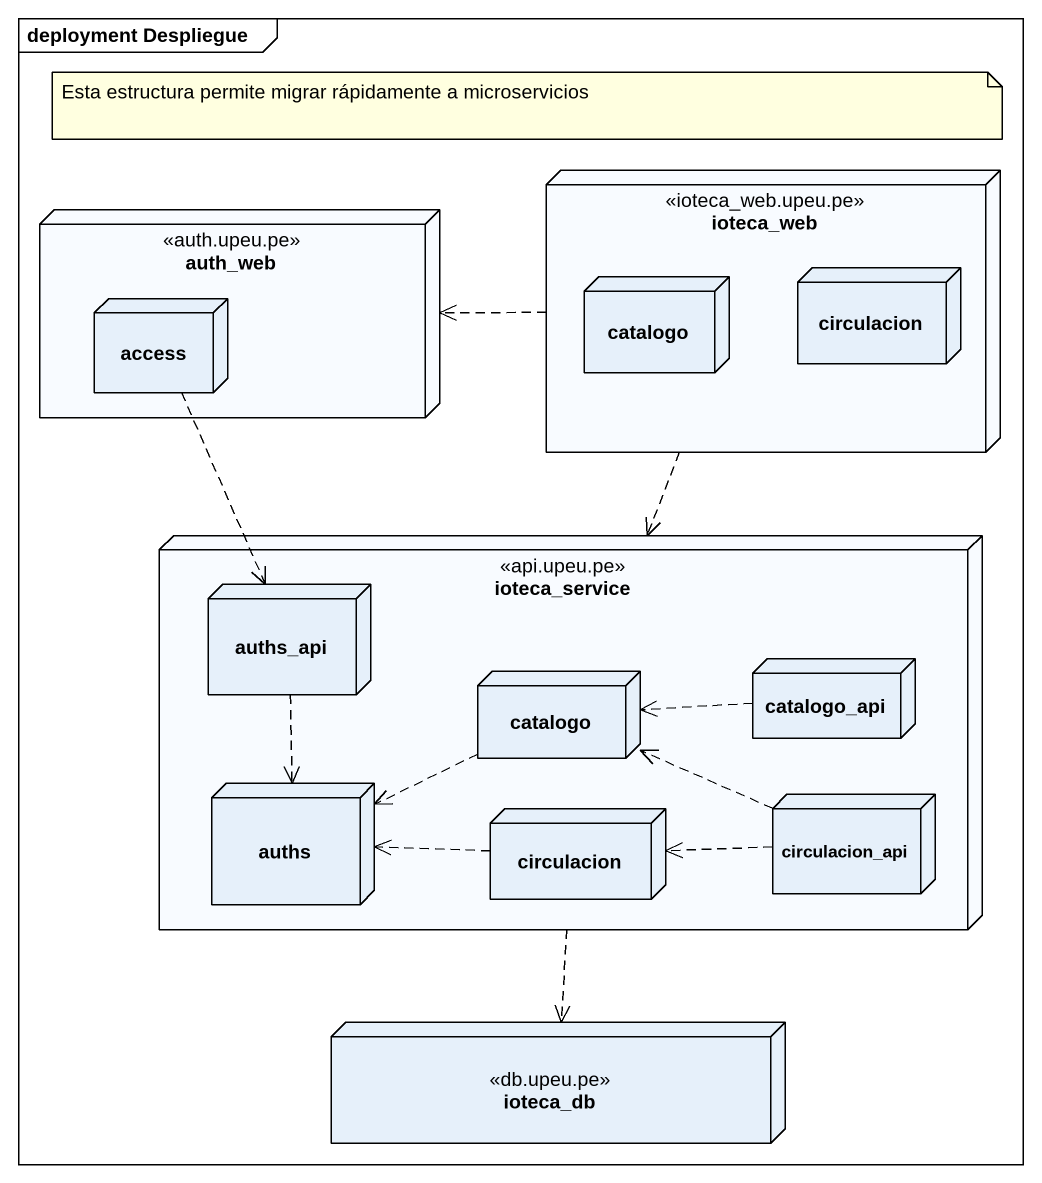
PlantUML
@startuml
mainframe deployment Despliegue
node ioteca_web <<ioteca_web.upeu.pe>> {
  node catalogo
  node circulacion
}
node auth_web <<auth.upeu.pe>> {
  node access
}
node ioteca_service <<api.upeu.pe>> {
  node auths_api
  node catalogo_api
  node "catalogo" as catalogo_2
  node auths
  node "circulacion" as circulacion_2
  node circulacion_api
}
node ioteca_db <<db.upeu.pe>>
ioteca_web .left.> auth_web
ioteca_web ..> ioteca_service
access ..> auths_api
ioteca_service ..> ioteca_db
auths_api ..> auths
catalogo_api .left.> catalogo_2
catalogo_2 .left.> auths
circulacion_2 .left.> auths
circulacion_api .left.> catalogo_2
circulacion_api .left.> circulacion_2
note as N1
  Esta estructura permite migrar rápidamente a microservicios
end note
@enduml
